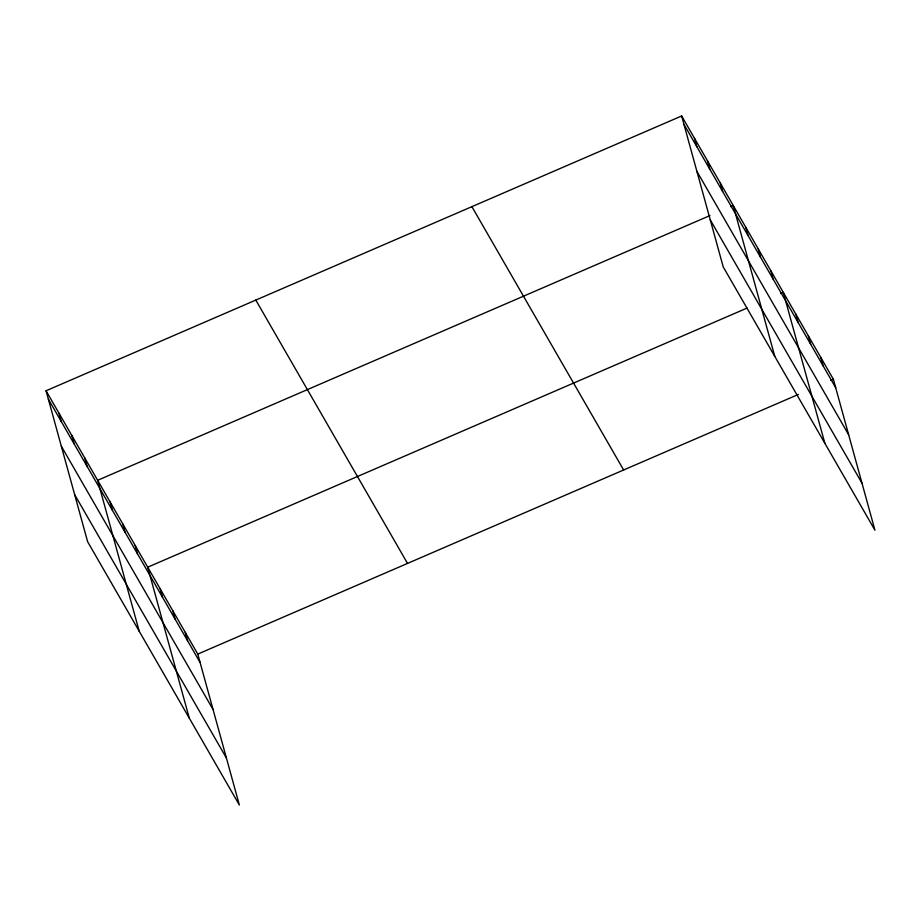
<?xml version="1.0" encoding="UTF-8"?>
<svg xmlns="http://www.w3.org/2000/svg" width="921" height="921" viewBox="0 0 921 921"><rect width="100%" height="100%" fill="white"/><g stroke="black" fill="none" stroke-linecap="round" stroke-linejoin="round"><path stroke-width="1.38" d="M46.05 390.769L197.785 654.094L239.356 805.023L87.622 541.698L46.05 390.769L681.644 115.977L833.378 379.302L874.95 530.231L723.215 266.906L681.644 115.977M709.93 215.583L97.638 480.302L139.209 631.23M730.641 206.626L733.231 205.51L774.803 356.439M747.058 308.075L147.705 567.198L189.289 718.127M780.72 293.523L783.311 292.406L824.882 443.335M197.785 654.094L798.415 394.418M830.788 380.419L833.378 379.302M683.958 124.358L835.681 387.683M696.909 171.398L848.644 434.724M710.264 219.866L861.998 483.191M471.897 206.661L623.632 469.986M255.796 300.085L407.531 563.41M48.364 399.15L200.087 662.475M61.316 446.19L213.05 709.515M74.67 494.658L226.393 757.983M820.864 357.578L823.167 365.959M808.339 335.854L810.653 344.235M795.825 314.13L798.127 322.511M770.785 270.682L773.099 279.063M758.271 248.958L760.573 257.339M745.757 227.234L748.059 235.615M720.337 183.129L722.651 191.51M707.443 160.738L709.746 169.13M694.538 138.357L696.852 146.738M185.259 632.37L187.573 640.751M172.745 610.646L175.059 619.027M160.231 588.922L162.533 597.303M135.191 545.474L137.505 553.855M122.677 523.75L124.98 532.131M110.152 502.026L112.466 510.407M84.744 457.91L87.046 466.302M71.85 435.529L74.152 443.91M58.944 413.149L61.258 421.53"/></g></svg>
